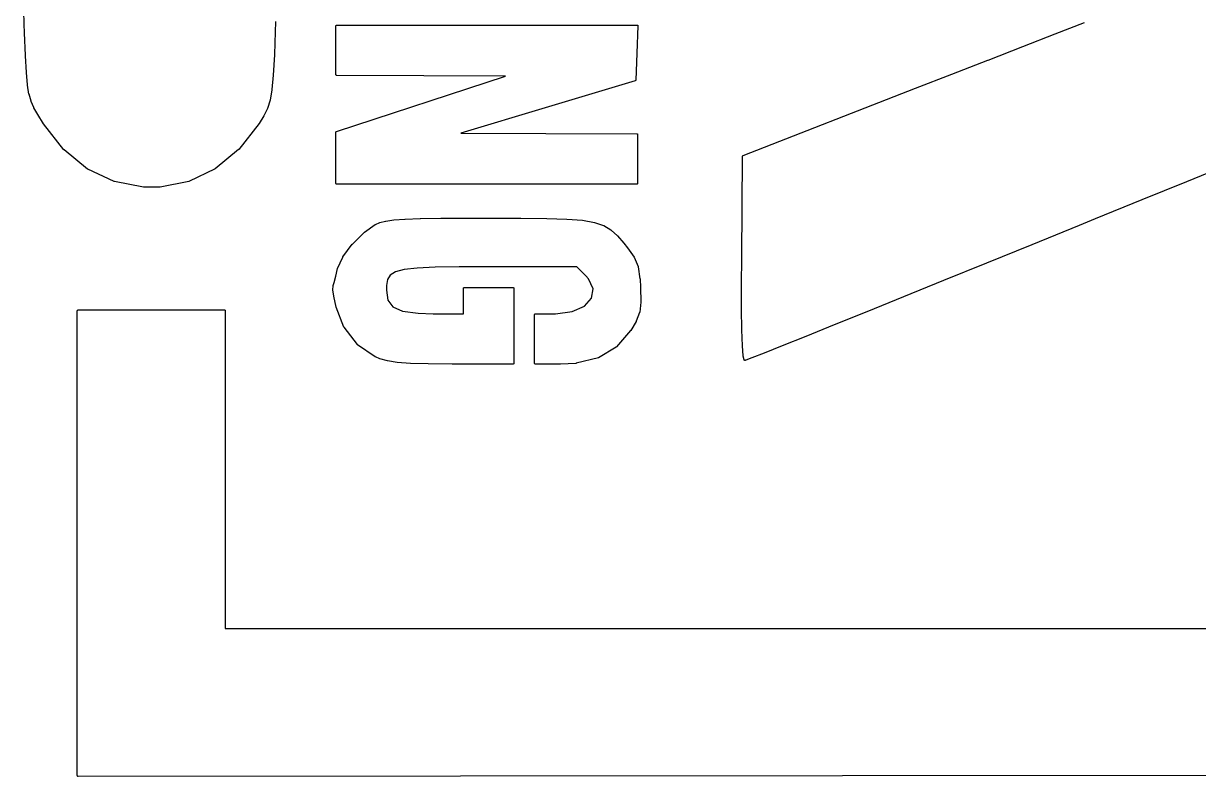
# Model space of a CAD drawing. Extents: x -1.2 to 49.3, y 2.3 to 45.6.
# Drawn here: x 36.9 to 43.54, y 8.8 to 13.05 of the extents above; entities that cross this region are included whole.
import ezdxf

# ---------------------------------------------------------------- set-up
doc = ezdxf.new("R2010")
doc.units = 0
doc.layers.add('BLACK', color=7, linetype='CONTINUOUS')

msp = doc.modelspace()

# ---------------------------------------------------------------- linework, layer by layer
at = {"layer": 'BLACK', "linetype": 'CONTINUOUS'}
for p, q in [((36.9053, 13.0474), (36.9009, 13.1993)), ((36.9053, 13.0473), (36.9053, 13.0474)), ((36.9071, 12.9977), (36.9053, 13.0473)), ((38.3245, 13.0619), (38.3209, 12.9409)), ((38.6653, 13.0372), (38.6654, 13.0377)), ((38.6653, 12.762), (38.6653, 13.0372)), ((38.6654, 13.0382), (38.6656, 13.0387)), ((38.6654, 13.0377), (38.6654, 13.0382)), ((38.6654, 13.0382), (38.6654, 13.0382)), ((38.6654, 13.0382), (38.6654, 13.0382)), ((38.6656, 13.0387), (38.6657, 13.0391)), ((38.6657, 13.0391), (38.666, 13.0396)), ((38.6657, 13.0391), (38.6657, 13.0391)), ((38.6657, 13.0391), (38.6657, 13.0391)), ((38.666, 13.0396), (38.6662, 13.04)), ((38.6662, 13.04), (38.6665, 13.0404)), ((38.6662, 13.04), (38.6662, 13.04)), ((38.6662, 13.04), (38.6662, 13.04)), ((38.6665, 13.0404), (38.6668, 13.0407)), ((38.6668, 13.0407), (38.6672, 13.041)), ((38.6668, 13.0407), (38.6668, 13.0407)), ((38.6668, 13.0407), (38.6668, 13.0407)), ((38.6672, 13.041), (38.6676, 13.0413)), ((38.6676, 13.0413), (38.668, 13.0416)), ((38.6676, 13.0413), (38.6676, 13.0413)), ((38.6676, 13.0413), (38.6676, 13.0413)), ((38.668, 13.0416), (38.6684, 13.0418)), ((38.6684, 13.0418), (38.6684, 13.0418)), ((38.6684, 13.0418), (38.6685, 13.0418)), ((38.6685, 13.0418), (38.6689, 13.0419)), ((38.6689, 13.0419), (38.6694, 13.0421)), ((38.6694, 13.0421), (38.6694, 13.0421)), ((38.6694, 13.0421), (38.6694, 13.0421)), ((38.6694, 13.0421), (38.6698, 13.0421)), ((38.6698, 13.0421), (38.6703, 13.0422)), ((38.6703, 13.0422), (40.3656, 13.0422)), ((40.3705, 13.037), (40.3643, 12.8842)), ((40.3656, 13.0422), (40.3657, 13.0422)), ((40.3657, 13.0422), (40.3658, 13.0422)), ((40.3658, 13.0422), (40.3662, 13.0421)), ((40.3662, 13.0421), (40.3666, 13.0421)), ((40.3666, 13.0421), (40.3666, 13.042)), ((40.3666, 13.042), (40.3667, 13.042)), ((40.3667, 13.042), (40.3671, 13.0419)), ((40.3671, 13.0419), (40.3675, 13.0418)), ((40.3675, 13.0418), (40.3676, 13.0417)), ((40.3676, 13.0417), (40.3676, 13.0417)), ((40.3676, 13.0417), (40.368, 13.0415)), ((40.368, 13.0415), (40.3683, 13.0413)), ((40.3683, 13.0413), (40.3684, 13.0412)), ((40.3684, 13.0412), (40.3685, 13.0412)), ((40.3685, 13.0412), (40.3688, 13.0409)), ((40.3688, 13.0409), (40.3691, 13.0407)), ((40.3691, 13.0407), (40.3691, 13.0406)), ((40.3691, 13.0406), (40.3692, 13.0405)), ((40.3692, 13.0405), (40.3695, 13.0402)), ((40.3695, 13.0402), (40.3697, 13.0399)), ((40.3697, 13.0399), (40.3697, 13.0398)), ((40.3697, 13.0398), (40.3698, 13.0398)), ((40.3698, 13.0398), (40.37, 13.0394)), ((40.37, 13.0394), (40.3702, 13.039)), ((40.3702, 13.039), (40.3702, 13.039)), ((40.3702, 13.039), (40.3702, 13.0389)), ((40.3702, 13.0389), (40.3703, 13.0385)), ((40.3703, 13.0385), (40.3704, 13.0381)), ((40.3704, 13.0381), (40.3704, 13.038)), ((40.3704, 13.038), (40.3705, 13.0379)), ((40.3705, 13.0379), (40.3705, 13.0375)), ((40.3705, 13.0375), (40.3705, 13.0371)), ((40.3705, 13.0371), (40.3705, 13.037)), ((40.3705, 13.037), (40.3705, 13.037)), ((42.7272, 12.9922), (42.8927, 13.0567)), ((36.9122, 12.8693), (36.9071, 12.9977)), ((36.9071, 12.9977), (36.9071, 12.9977)), ((38.3209, 12.9409), (38.3178, 12.8748)), ((38.3209, 12.9409), (38.3209, 12.9409)), ((38.3209, 12.9409), (38.3209, 12.9409)), ((38.3209, 12.9409), (38.3209, 12.9409)), ((42.5436, 12.9206), (42.7272, 12.9922)), ((38.3178, 12.8747), (38.3104, 12.7598)), ((38.3178, 12.8748), (38.3178, 12.8747)), ((38.3178, 12.8747), (38.3178, 12.8747)), ((38.3178, 12.8747), (38.3178, 12.8747)), ((40.3643, 12.8842), (40.3581, 12.7314)), ((42.3473, 12.8442), (42.5435, 12.9206)), ((42.5435, 12.9206), (42.5435, 12.9206)), ((42.5435, 12.9206), (42.5436, 12.9206)), ((42.5436, 12.9206), (42.5436, 12.9206)), ((42.5436, 12.9206), (42.5436, 12.9206)), ((36.9122, 12.8692), (36.9122, 12.8693)), ((36.9122, 12.8693), (36.9122, 12.8693)), ((36.9173, 12.7737), (36.9122, 12.8692)), ((42.1438, 12.7649), (42.3472, 12.8441)), ((42.3472, 12.8441), (42.3473, 12.8442)), ((42.3472, 12.8441), (42.3472, 12.8441)), ((42.3473, 12.8442), (42.3473, 12.8442)), ((42.3473, 12.8442), (42.3473, 12.8442)), ((36.9173, 12.7736), (36.9173, 12.7737)), ((36.9173, 12.7737), (36.9173, 12.7737)), ((36.9173, 12.7735), (36.9173, 12.7736)), ((36.9235, 12.7038), (36.9173, 12.7735)), ((38.3104, 12.7596), (38.3029, 12.6774)), ((38.3104, 12.7598), (38.3104, 12.7597)), ((38.3104, 12.7597), (38.3104, 12.7597)), ((38.3104, 12.7597), (38.3104, 12.7596)), ((38.6654, 12.7616), (38.6653, 12.762)), ((38.6654, 12.7611), (38.6654, 12.7616)), ((38.6654, 12.761), (38.6654, 12.7611)), ((38.6654, 12.7611), (38.6654, 12.7611)), ((38.6656, 12.7606), (38.6654, 12.761)), ((38.6657, 12.7601), (38.6656, 12.7606)), ((38.6659, 12.7597), (38.6657, 12.7601)), ((38.6657, 12.7601), (38.6657, 12.7601)), ((38.6657, 12.7601), (38.6657, 12.7601)), ((38.6661, 12.7593), (38.6659, 12.7597)), ((38.6662, 12.7593), (38.6661, 12.7593)), ((38.6662, 12.7592), (38.6662, 12.7593)), ((38.6665, 12.7588), (38.6662, 12.7592)), ((38.6667, 12.7585), (38.6665, 12.7588)), ((38.6668, 12.7585), (38.6667, 12.7585)), ((38.6671, 12.7582), (38.6668, 12.7585)), ((38.6668, 12.7585), (38.6668, 12.7585)), ((38.6675, 12.7579), (38.6671, 12.7582)), ((38.6679, 12.7577), (38.6675, 12.7579)), ((38.6675, 12.7579), (38.6675, 12.7579)), ((38.6675, 12.7579), (38.6675, 12.7579)), ((38.6683, 12.7574), (38.6679, 12.7577)), ((38.6684, 12.7574), (38.6683, 12.7574)), ((38.6688, 12.7573), (38.6684, 12.7574)), ((38.6684, 12.7574), (38.6684, 12.7574)), ((38.6693, 12.7571), (38.6688, 12.7573)), ((38.6688, 12.4416), (39.6235, 12.7533)), ((38.6697, 12.7571), (38.6693, 12.7571)), ((38.6693, 12.7571), (38.6693, 12.7571)), ((38.6693, 12.7571), (38.6693, 12.7571)), ((38.6702, 12.757), (38.6697, 12.7571)), ((38.6703, 12.757), (38.6702, 12.757)), ((39.1624, 12.7551), (38.6703, 12.757)), ((39.6235, 12.7533), (39.1624, 12.7551)), ((39.1624, 12.7551), (39.1624, 12.7551)), ((41.9388, 12.6851), (42.1438, 12.7649)), ((36.9235, 12.7036), (36.9235, 12.7038)), ((36.9235, 12.7035), (36.9235, 12.7036)), ((36.9235, 12.7034), (36.9235, 12.7035)), ((36.9319, 12.6522), (36.9235, 12.7034)), ((38.3029, 12.6771), (38.2931, 12.618)), ((38.3029, 12.6774), (38.3029, 12.6774)), ((38.3029, 12.6774), (38.3029, 12.6772)), ((38.3029, 12.6772), (38.3029, 12.6771)), ((40.3545, 12.7268), (39.8465, 12.5741)), ((40.3546, 12.7269), (40.3545, 12.7268)), ((40.3548, 12.7269), (40.3546, 12.7269)), ((40.3551, 12.7271), (40.3548, 12.7269)), ((40.3554, 12.7272), (40.3551, 12.7271)), ((40.3555, 12.7273), (40.3554, 12.7272)), ((40.3556, 12.7273), (40.3555, 12.7273)), ((40.3559, 12.7276), (40.3556, 12.7273)), ((40.3562, 12.7278), (40.3559, 12.7276)), ((40.3563, 12.7278), (40.3562, 12.7278)), ((40.3564, 12.7279), (40.3563, 12.7278)), ((40.3567, 12.7282), (40.3564, 12.7279)), ((40.3569, 12.7284), (40.3567, 12.7282)), ((40.357, 12.7285), (40.3569, 12.7284)), ((40.3571, 12.7286), (40.357, 12.7285)), ((40.3573, 12.7289), (40.3571, 12.7286)), ((40.3575, 12.7292), (40.3573, 12.7289)), ((40.3576, 12.7295), (40.3575, 12.7294)), ((40.3575, 12.7294), (40.3575, 12.7292)), ((40.3577, 12.7298), (40.3576, 12.7295)), ((40.3579, 12.7301), (40.3577, 12.7298)), ((40.358, 12.7308), (40.3579, 12.7304)), ((40.3579, 12.7304), (40.3579, 12.7303)), ((40.3579, 12.7303), (40.3579, 12.7301)), ((40.3581, 12.7311), (40.358, 12.7308)), ((40.3581, 12.7314), (40.3581, 12.7314)), ((40.3581, 12.7314), (40.3581, 12.7312)), ((40.3581, 12.7312), (40.3581, 12.7311)), ((40.9651, 12.3059), (41.9388, 12.6851)), ((41.9388, 12.6851), (41.9388, 12.6851)), ((41.9388, 12.6851), (41.9388, 12.6851)), ((36.9319, 12.6519), (36.9319, 12.6522)), ((36.932, 12.6517), (36.9319, 12.6519)), ((36.932, 12.6516), (36.932, 12.6517)), ((36.9435, 12.6119), (36.932, 12.6516)), ((36.9437, 12.6116), (36.9435, 12.6119)), ((36.9438, 12.6113), (36.9437, 12.6116)), ((36.9438, 12.6112), (36.9438, 12.6113)), ((36.9596, 12.5758), (36.9438, 12.6112)), ((38.293, 12.6173), (38.2788, 12.5717)), ((38.2931, 12.6179), (38.293, 12.6176)), ((38.293, 12.6176), (38.293, 12.6173)), ((38.2931, 12.618), (38.2931, 12.6179)), ((36.9597, 12.5756), (36.9596, 12.5758)), ((36.9598, 12.5754), (36.9597, 12.5756)), ((36.9809, 12.5371), (36.9598, 12.5754)), ((36.9598, 12.5754), (36.9598, 12.5754)), ((38.2786, 12.571), (38.2579, 12.5293)), ((38.2787, 12.5713), (38.2786, 12.571)), ((38.2788, 12.5716), (38.2787, 12.5713)), ((38.2788, 12.5717), (38.2788, 12.5716)), ((39.8465, 12.5741), (39.3708, 12.4311)), ((36.981, 12.537), (36.9809, 12.5371)), ((36.981, 12.5369), (36.981, 12.537)), ((36.981, 12.537), (36.981, 12.537)), ((37.0129, 12.4846), (36.981, 12.5369)), ((37.013, 12.4844), (37.0129, 12.4846)), ((37.0132, 12.4842), (37.013, 12.4844)), ((37.0132, 12.4841), (37.0132, 12.4842)), ((37.1289, 12.3377), (37.0132, 12.4841)), ((38.2308, 12.4853), (38.1164, 12.34)), ((38.2309, 12.4855), (38.2308, 12.4853)), ((38.2311, 12.4857), (38.2309, 12.4855)), ((38.2577, 12.5289), (38.2311, 12.4858)), ((38.2311, 12.4858), (38.2311, 12.4857)), ((38.2578, 12.5291), (38.2577, 12.5289)), ((38.2579, 12.5293), (38.2578, 12.5291)), ((38.2579, 12.5293), (38.2579, 12.5293)), ((38.6653, 12.4373), (38.6654, 12.4376)), ((38.6654, 12.4371), (38.6653, 12.4373)), ((38.6653, 12.437), (38.6654, 12.4371)), ((38.6653, 12.1482), (38.6653, 12.437)), ((38.6654, 12.4379), (38.6655, 12.4381)), ((38.6654, 12.4376), (38.6654, 12.4379)), ((38.6655, 12.4383), (38.6656, 12.4386)), ((38.6655, 12.4381), (38.6655, 12.4383)), ((38.6656, 12.4386), (38.6657, 12.4389)), ((38.6657, 12.4389), (38.6658, 12.439)), ((38.6658, 12.439), (38.6659, 12.4392)), ((38.6659, 12.4392), (38.666, 12.4394)), ((38.666, 12.4394), (38.6662, 12.4397)), ((38.6662, 12.4397), (38.6663, 12.4399)), ((38.6663, 12.4399), (38.6664, 12.44)), ((38.6664, 12.44), (38.6666, 12.4402)), ((38.6666, 12.4402), (38.6668, 12.4405)), ((38.6668, 12.4405), (38.667, 12.4406)), ((38.667, 12.4406), (38.6671, 12.4407)), ((38.6671, 12.4407), (38.6674, 12.4409)), ((38.6674, 12.4409), (38.6676, 12.4411)), ((38.6676, 12.4411), (38.6677, 12.4412)), ((38.6677, 12.4412), (38.6679, 12.4413)), ((38.6679, 12.4413), (38.6682, 12.4414)), ((38.6682, 12.4414), (38.6685, 12.4415)), ((38.6685, 12.4415), (38.6686, 12.4416)), ((38.6686, 12.4416), (38.6688, 12.4416)), ((39.3708, 12.4311), (39.8504, 12.4298)), ((39.8504, 12.4298), (39.8505, 12.4298)), ((39.8505, 12.4298), (40.3637, 12.4283)), ((40.3637, 12.4283), (40.3637, 12.4283)), ((40.3637, 12.4283), (40.3642, 12.4283)), ((40.3642, 12.4283), (40.3647, 12.4282)), ((40.3647, 12.4282), (40.3647, 12.4282)), ((40.3647, 12.4282), (40.3647, 12.4282)), ((40.3647, 12.4282), (40.3652, 12.4281)), ((40.3652, 12.4281), (40.3656, 12.4279)), ((40.3656, 12.4279), (40.3656, 12.4279)), ((40.3656, 12.4279), (40.3656, 12.4279)), ((40.3656, 12.4279), (40.3661, 12.4277)), ((40.3661, 12.4277), (40.3665, 12.4275)), ((40.3665, 12.4275), (40.3665, 12.4275)), ((40.3665, 12.4275), (40.3665, 12.4275)), ((40.3665, 12.4275), (40.3669, 12.4271)), ((40.3669, 12.4271), (40.3672, 12.4269)), ((40.3672, 12.4269), (40.3672, 12.4268)), ((40.3672, 12.4268), (40.3672, 12.4268)), ((40.3672, 12.4268), (40.3675, 12.4265)), ((40.3675, 12.4265), (40.3678, 12.4261)), ((40.3678, 12.4261), (40.3678, 12.4261)), ((40.3678, 12.4261), (40.3679, 12.4261)), ((40.3679, 12.4261), (40.368, 12.4257)), ((40.368, 12.4257), (40.3683, 12.4252)), ((40.3683, 12.4252), (40.3683, 12.4252)), ((40.3683, 12.4252), (40.3683, 12.4252)), ((40.3683, 12.4252), (40.3684, 12.4248)), ((40.3684, 12.4248), (40.3686, 12.4243)), ((40.3686, 12.4243), (40.3686, 12.4243)), ((40.3686, 12.4243), (40.3686, 12.4243)), ((40.3686, 12.4243), (40.3686, 12.4238)), ((40.3686, 12.4238), (40.3687, 12.4233)), ((40.3687, 12.4233), (40.3687, 12.1481)), ((37.129, 12.3377), (37.1289, 12.3377)), ((37.1293, 12.3373), (37.129, 12.3377)), ((37.129, 12.3377), (37.129, 12.3377)), ((37.1296, 12.337), (37.1293, 12.3373)), ((37.1297, 12.337), (37.1296, 12.337)), ((37.1296, 12.337), (37.1296, 12.337)), ((37.2626, 12.2287), (37.1297, 12.337)), ((37.1297, 12.337), (37.1297, 12.337)), ((38.1156, 12.3392), (37.9834, 12.2306)), ((38.116, 12.3396), (38.1156, 12.3392)), ((38.1156, 12.3392), (38.1156, 12.3392)), ((38.1156, 12.3392), (38.1156, 12.3392)), ((38.1163, 12.3399), (38.116, 12.3396)), ((38.1164, 12.34), (38.1163, 12.3399)), ((38.1163, 12.3399), (38.1163, 12.3399)), ((38.1163, 12.3399), (38.1163, 12.3399)), ((40.9563, 11.7274), (40.9619, 12.3013)), ((40.9619, 12.3014), (40.962, 12.3018)), ((40.9619, 12.3013), (40.9619, 12.3014)), ((40.9619, 12.3014), (40.9619, 12.3014)), ((40.9619, 12.3014), (40.9619, 12.3014)), ((40.962, 12.3024), (40.9621, 12.3025)), ((40.962, 12.3018), (40.962, 12.3024)), ((40.962, 12.3024), (40.962, 12.3024)), ((40.9621, 12.3025), (40.9623, 12.3033)), ((40.9623, 12.3033), (40.9625, 12.3037)), ((40.9623, 12.3033), (40.9623, 12.3033)), ((40.9623, 12.3033), (40.9623, 12.3033)), ((40.9625, 12.3037), (40.9628, 12.3042)), ((40.9628, 12.3042), (40.9631, 12.3045)), ((40.9628, 12.3042), (40.9628, 12.3042)), ((40.9628, 12.3042), (40.9628, 12.3042)), ((40.9631, 12.3045), (40.9635, 12.3049)), ((40.9635, 12.3049), (40.9638, 12.3052)), ((40.9635, 12.3049), (40.9635, 12.3049)), ((40.9635, 12.3049), (40.9635, 12.3049)), ((40.9638, 12.3052), (40.9642, 12.3055)), ((40.9642, 12.3055), (40.9644, 12.3056)), ((40.9642, 12.3055), (40.9642, 12.3055)), ((40.9642, 12.3055), (40.9642, 12.3055)), ((40.9644, 12.3056), (40.9651, 12.3059)), ((40.9651, 12.3059), (40.9651, 12.3059)), ((40.9651, 12.3059), (40.9651, 12.3059)), ((37.2627, 12.2286), (37.2626, 12.2287)), ((37.2628, 12.2285), (37.2627, 12.2286)), ((37.2631, 12.2283), (37.2628, 12.2285)), ((37.2634, 12.2281), (37.2631, 12.2283)), ((37.2635, 12.2281), (37.2634, 12.2281)), ((37.2636, 12.228), (37.2635, 12.2281)), ((37.2637, 12.228), (37.2636, 12.228)), ((37.413, 12.1583), (37.2637, 12.228)), ((37.9824, 12.2299), (37.8348, 12.1592)), ((37.9825, 12.23), (37.9824, 12.2299)), ((37.9826, 12.23), (37.9825, 12.23)), ((37.9829, 12.2302), (37.9826, 12.23)), ((37.9832, 12.2304), (37.9829, 12.2302)), ((37.9833, 12.2305), (37.9832, 12.2304)), ((37.9834, 12.2305), (37.9833, 12.2305)), ((37.9834, 12.2306), (37.9834, 12.2305)), ((43.7045, 12.254), (43.4677, 12.1576)), ((37.4131, 12.1583), (37.413, 12.1583)), ((37.4132, 12.1582), (37.4131, 12.1583)), ((37.4136, 12.1581), (37.4132, 12.1582)), ((37.414, 12.158), (37.4136, 12.1581)), ((37.4141, 12.1579), (37.414, 12.158)), ((37.4142, 12.1579), (37.4141, 12.1579)), ((37.5793, 12.1273), (37.4142, 12.1579)), ((37.4142, 12.1579), (37.4142, 12.1579)), ((37.8336, 12.1588), (37.673, 12.1274)), ((37.8337, 12.1589), (37.8336, 12.1588)), ((37.8338, 12.1589), (37.8337, 12.1589)), ((37.8342, 12.159), (37.8338, 12.1589)), ((37.8346, 12.1591), (37.8342, 12.159)), ((37.8347, 12.1592), (37.8346, 12.1591)), ((37.8348, 12.1592), (37.8347, 12.1592)), ((37.8348, 12.1592), (37.8348, 12.1592)), ((38.6654, 12.1477), (38.6653, 12.1482)), ((38.6654, 12.1472), (38.6654, 12.1477)), ((38.6656, 12.1467), (38.6654, 12.1472)), ((38.6654, 12.1472), (38.6654, 12.1472)), ((38.6654, 12.1472), (38.6654, 12.1472)), ((38.6657, 12.1463), (38.6656, 12.1467)), ((38.6659, 12.1458), (38.6657, 12.1463)), ((38.6657, 12.1463), (38.6657, 12.1463)), ((38.6657, 12.1463), (38.6657, 12.1463)), ((38.6661, 12.1454), (38.6659, 12.1458)), ((38.6662, 12.1454), (38.6661, 12.1454)), ((38.6665, 12.145), (38.6662, 12.1454)), ((38.6662, 12.1454), (38.6662, 12.1454)), ((38.6668, 12.1447), (38.6665, 12.145)), ((38.6668, 12.1446), (38.6668, 12.1447)), ((38.6668, 12.1447), (38.6668, 12.1447)), ((38.6671, 12.1443), (38.6668, 12.1446)), ((38.6675, 12.144), (38.6671, 12.1443)), ((38.6679, 12.1438), (38.6675, 12.144)), ((38.6675, 12.144), (38.6675, 12.144)), ((38.6675, 12.144), (38.6675, 12.144)), ((38.6684, 12.1436), (38.6679, 12.1438)), ((38.6688, 12.1434), (38.6684, 12.1436)), ((38.6684, 12.1436), (38.6684, 12.1436)), ((38.6684, 12.1436), (38.6684, 12.1436)), ((38.6693, 12.1433), (38.6688, 12.1434)), ((38.6698, 12.1432), (38.6693, 12.1433)), ((38.6693, 12.1433), (38.6693, 12.1433)), ((38.6693, 12.1433), (38.6693, 12.1433)), ((38.6703, 12.1432), (38.6698, 12.1432)), ((40.3637, 12.1432), (38.6703, 12.1432)), ((40.3642, 12.1432), (40.3637, 12.1432)), ((40.3646, 12.1433), (40.3642, 12.1432)), ((40.3651, 12.1434), (40.3646, 12.1433)), ((40.3646, 12.1433), (40.3646, 12.1433)), ((40.3646, 12.1433), (40.3646, 12.1433)), ((40.3655, 12.1435), (40.3651, 12.1434)), ((40.3656, 12.1435), (40.3655, 12.1435)), ((40.366, 12.1438), (40.3656, 12.1435)), ((40.3656, 12.1435), (40.3656, 12.1435)), ((40.3664, 12.144), (40.366, 12.1438)), ((40.3668, 12.1443), (40.3664, 12.144)), ((40.3664, 12.144), (40.3664, 12.144)), ((40.3664, 12.144), (40.3664, 12.144)), ((40.3672, 12.1446), (40.3668, 12.1443)), ((40.3675, 12.145), (40.3672, 12.1446)), ((40.3672, 12.1446), (40.3672, 12.1446)), ((40.3672, 12.1446), (40.3672, 12.1446)), ((40.3678, 12.1453), (40.3675, 12.145)), ((40.368, 12.1457), (40.3678, 12.1454)), ((40.3678, 12.1454), (40.3678, 12.1454)), ((40.3678, 12.1454), (40.3678, 12.1453)), ((40.3683, 12.1462), (40.368, 12.1457)), ((40.3684, 12.1466), (40.3683, 12.1462)), ((40.3683, 12.1462), (40.3683, 12.1462)), ((40.3683, 12.1462), (40.3683, 12.1462)), ((40.3686, 12.1471), (40.3684, 12.1466)), ((40.3687, 12.1481), (40.3686, 12.1476)), ((40.3686, 12.1476), (40.3686, 12.1472)), ((40.3686, 12.1472), (40.3686, 12.1471)), ((40.3686, 12.1471), (40.3686, 12.1471)), ((43.4676, 12.1576), (43.2161, 12.0551)), ((43.4677, 12.1576), (43.4676, 12.1576)), ((37.5797, 12.1272), (37.5793, 12.1273)), ((37.5802, 12.1272), (37.5797, 12.1272)), ((37.5803, 12.1272), (37.5802, 12.1272)), ((37.672, 12.1273), (37.5803, 12.1272)), ((37.6725, 12.1274), (37.672, 12.1273)), ((37.6729, 12.1274), (37.6725, 12.1274)), ((37.673, 12.1274), (37.6729, 12.1274)), ((43.2161, 12.0551), (42.9524, 11.9476)), ((43.2161, 12.0551), (43.2161, 12.0551)), ((38.9919, 11.9419), (39.0551, 11.9465)), ((39.0551, 11.9465), (39.0551, 11.9465)), ((39.0551, 11.9465), (39.0552, 11.9465)), ((39.0552, 11.9465), (39.1417, 11.9495)), ((39.0552, 11.9465), (39.0552, 11.9465)), ((39.1417, 11.9495), (39.1418, 11.9495)), ((39.1418, 11.9495), (39.2567, 11.9512)), ((39.1418, 11.9495), (39.1418, 11.9495)), ((39.1418, 11.9495), (39.1418, 11.9495)), ((39.2567, 11.9512), (39.2568, 11.9512)), ((39.2568, 11.9512), (39.4053, 11.952)), ((39.2568, 11.9512), (39.2568, 11.9512)), ((39.4053, 11.952), (39.5276, 11.9521)), ((39.4053, 11.952), (39.4053, 11.952)), ((39.5276, 11.9521), (39.5276, 11.9521)), ((39.5276, 11.9521), (39.7101, 11.9519)), ((39.7101, 11.9519), (39.7102, 11.9519)), ((39.7102, 11.9519), (39.8557, 11.9504)), ((39.8557, 11.9504), (39.8557, 11.9504)), ((39.8557, 11.9504), (39.8558, 11.9504)), ((39.8558, 11.9504), (39.8558, 11.9504)), ((39.8558, 11.9504), (39.9697, 11.9467)), ((39.9697, 11.9467), (39.9697, 11.9467)), ((39.9697, 11.9467), (39.9698, 11.9467)), ((39.9698, 11.9467), (39.9699, 11.9467)), ((39.9699, 11.9467), (40.0575, 11.9394)), ((42.9524, 11.9476), (42.8621, 11.9107)), ((42.9524, 11.9476), (42.9524, 11.9476)), ((38.826, 11.872), (38.8875, 11.9152)), ((38.8875, 11.9152), (38.8875, 11.9152)), ((38.8875, 11.9152), (38.8876, 11.9152)), ((38.8876, 11.9153), (38.888, 11.9155)), ((38.8876, 11.9152), (38.8876, 11.9153)), ((38.8876, 11.9152), (38.8876, 11.9152)), ((38.888, 11.9155), (38.8884, 11.9157)), ((38.8884, 11.9157), (38.8885, 11.9157)), ((38.8885, 11.9157), (38.9129, 11.9266)), ((38.8885, 11.9157), (38.8885, 11.9157)), ((38.8885, 11.9157), (38.8885, 11.9157)), ((38.9129, 11.9266), (38.9133, 11.9268)), ((38.9129, 11.9266), (38.9129, 11.9266)), ((38.9133, 11.9268), (38.9136, 11.9269)), ((38.9136, 11.9269), (38.9458, 11.9354)), ((38.9458, 11.9354), (38.9459, 11.9354)), ((38.9459, 11.9354), (38.9462, 11.9355)), ((38.9462, 11.9355), (38.9464, 11.9355)), ((38.9464, 11.9355), (38.9915, 11.9419)), ((38.9915, 11.9419), (38.9916, 11.9419)), ((38.9916, 11.9419), (38.9917, 11.9419)), ((38.9917, 11.9419), (38.9919, 11.9419)), ((40.0575, 11.9394), (40.0576, 11.9394)), ((40.0576, 11.9394), (40.0578, 11.9394)), ((40.0578, 11.9394), (40.058, 11.9394)), ((40.058, 11.9394), (40.1246, 11.9276)), ((40.1246, 11.9276), (40.1247, 11.9275)), ((40.1247, 11.9275), (40.125, 11.9274)), ((40.125, 11.9274), (40.1254, 11.9274)), ((40.1254, 11.9274), (40.1764, 11.9098)), ((40.1764, 11.9098), (40.1764, 11.9098)), ((40.1764, 11.9098), (40.1773, 11.9094)), ((40.1773, 11.9094), (40.1773, 11.9094)), ((40.1773, 11.9094), (40.2181, 11.885)), ((40.2181, 11.885), (40.2181, 11.8849)), ((40.2181, 11.8849), (40.2185, 11.8846)), ((40.2185, 11.8846), (40.2189, 11.8844)), ((40.2189, 11.8844), (40.2547, 11.852)), ((42.862, 11.9107), (42.5948, 11.8017)), ((42.8621, 11.9107), (42.862, 11.9107)), ((38.7582, 11.8053), (38.8254, 11.8715)), ((38.8254, 11.8715), (38.8257, 11.8718)), ((38.8254, 11.8715), (38.8254, 11.8715)), ((38.8257, 11.8718), (38.826, 11.872)), ((40.2547, 11.852), (40.2548, 11.8519)), ((40.2548, 11.8519), (40.2549, 11.8517)), ((40.2549, 11.8517), (40.2551, 11.8516)), ((40.2551, 11.8516), (40.2914, 11.81)), ((38.704, 11.7331), (38.7577, 11.8048)), ((38.7577, 11.8048), (38.7579, 11.8051)), ((38.7577, 11.8048), (38.7577, 11.8048)), ((38.7579, 11.8051), (38.7582, 11.8053)), ((40.2914, 11.81), (40.2914, 11.81)), ((40.2914, 11.81), (40.2915, 11.8099)), ((40.2915, 11.8099), (40.2915, 11.8099)), ((40.2915, 11.8099), (40.3118, 11.785)), ((40.3118, 11.785), (40.3118, 11.7849)), ((40.3118, 11.7849), (40.3119, 11.7848)), ((40.3119, 11.7848), (40.312, 11.7847)), ((40.312, 11.7847), (40.3493, 11.7321)), ((42.5948, 11.8017), (42.3385, 11.6974)), ((42.5948, 11.8017), (42.5948, 11.8017)), ((38.6748, 11.6683), (38.7034, 11.7321)), ((38.7034, 11.7321), (38.7034, 11.7322)), ((38.7034, 11.7322), (38.7035, 11.7322)), ((38.7035, 11.7322), (38.7037, 11.7326)), ((38.7035, 11.7322), (38.7035, 11.7322)), ((38.7037, 11.7326), (38.7039, 11.733)), ((38.7039, 11.733), (38.704, 11.7331)), ((38.704, 11.7331), (38.704, 11.7331)), ((40.3493, 11.7321), (40.3493, 11.7321)), ((40.3493, 11.7321), (40.3493, 11.732)), ((40.3493, 11.732), (40.3494, 11.732)), ((40.3494, 11.732), (40.3496, 11.7316)), ((40.3496, 11.7316), (40.3498, 11.7312)), ((40.3498, 11.7312), (40.3498, 11.7312)), ((40.3498, 11.7312), (40.3498, 11.7311)), ((40.3498, 11.7311), (40.3711, 11.6788)), ((40.3711, 11.6788), (40.3711, 11.6787)), ((40.3711, 11.6787), (40.3711, 11.6787)), ((40.3711, 11.6787), (40.3712, 11.6786)), ((40.3712, 11.6786), (40.3713, 11.6782)), ((40.3713, 11.6782), (40.3714, 11.6778)), ((40.3714, 11.6778), (40.3714, 11.6777)), ((40.3714, 11.6777), (40.3714, 11.6777)), ((40.3714, 11.6777), (40.3821, 11.6088)), ((40.9554, 11.5765), (40.9563, 11.7273)), ((40.9563, 11.7273), (40.9563, 11.7274)), ((40.9563, 11.7274), (40.9563, 11.7274)), ((42.3385, 11.6974), (42.0961, 11.5988)), ((42.3385, 11.6974), (42.3385, 11.6974)), ((38.6548, 11.5886), (38.6643, 11.6237)), ((38.6643, 11.6237), (38.6745, 11.6674)), ((38.6745, 11.6674), (38.6747, 11.6679)), ((38.6745, 11.6674), (38.6745, 11.6674)), ((38.6747, 11.6679), (38.6748, 11.6683)), ((38.9719, 11.63), (38.957, 11.6053)), ((39.001, 11.6484), (38.9719, 11.63)), ((39.0498, 11.6616), (39.001, 11.6484)), ((39.123, 11.6701), (39.0498, 11.6616)), ((39.225, 11.6749), (39.123, 11.6701)), ((39.3602, 11.677), (39.225, 11.6749)), ((39.5333, 11.6775), (39.3602, 11.677)), ((39.3602, 11.677), (39.3602, 11.677)), ((40.0249, 11.6775), (39.5333, 11.6775)), ((40.0766, 11.6258), (40.0249, 11.6775)), ((40.0909, 11.6097), (40.0766, 11.6258)), ((38.6477, 11.5477), (38.6494, 11.5702)), ((38.6477, 11.5476), (38.6477, 11.5477)), ((38.6478, 11.5471), (38.6477, 11.5476)), ((38.6477, 11.5476), (38.6477, 11.5476)), ((38.6478, 11.5467), (38.6478, 11.5471)), ((38.6478, 11.5466), (38.6478, 11.5467)), ((38.6478, 11.5467), (38.6478, 11.5467)), ((38.6478, 11.5465), (38.6478, 11.5466)), ((38.6532, 11.5114), (38.6478, 11.5465)), ((38.6494, 11.5703), (38.6495, 11.5707)), ((38.6494, 11.5702), (38.6494, 11.5703)), ((38.6494, 11.5703), (38.6494, 11.5703)), ((38.6494, 11.5703), (38.6494, 11.5703)), ((38.6495, 11.5707), (38.6496, 11.5712)), ((38.6496, 11.5713), (38.6548, 11.5886)), ((38.6496, 11.5712), (38.6496, 11.5713)), ((38.6496, 11.5713), (38.6496, 11.5713)), ((38.9512, 11.572), (38.9505, 11.5452)), ((38.9505, 11.5452), (38.959, 11.4882)), ((38.957, 11.6053), (38.9512, 11.572)), ((39.385, 11.5556), (39.3851, 11.5561)), ((39.385, 11.4123), (39.385, 11.5556)), ((39.3851, 11.5565), (39.3853, 11.5571)), ((39.3851, 11.5561), (39.3851, 11.5565)), ((39.3851, 11.5565), (39.3851, 11.5565)), ((39.3851, 11.5565), (39.3851, 11.5565)), ((39.3853, 11.5571), (39.3854, 11.5574)), ((39.3854, 11.5575), (39.3857, 11.558)), ((39.3854, 11.5574), (39.3854, 11.5575)), ((39.3854, 11.5575), (39.3854, 11.5575)), ((39.3857, 11.558), (39.3859, 11.5583)), ((39.3859, 11.5583), (39.3862, 11.5587)), ((39.3859, 11.5583), (39.3859, 11.5583)), ((39.3859, 11.5583), (39.3859, 11.5583)), ((39.3862, 11.5587), (39.3865, 11.559)), ((39.3865, 11.5591), (39.3868, 11.5593)), ((39.3865, 11.559), (39.3865, 11.5591)), ((39.3865, 11.5591), (39.3865, 11.5591)), ((39.3868, 11.5593), (39.3872, 11.5597)), ((39.3872, 11.5597), (39.3872, 11.5597)), ((39.3872, 11.5597), (39.3873, 11.5597)), ((39.3873, 11.5597), (39.3877, 11.5599)), ((39.3877, 11.5599), (39.3881, 11.5601)), ((39.3881, 11.5601), (39.3885, 11.5603)), ((39.3881, 11.5601), (39.3881, 11.5601)), ((39.3881, 11.5601), (39.3881, 11.5601)), ((39.3885, 11.5603), (39.389, 11.5604)), ((39.389, 11.5604), (39.389, 11.5604)), ((39.389, 11.5604), (39.3891, 11.5604)), ((39.3891, 11.5604), (39.3895, 11.5604)), ((39.3895, 11.5604), (39.39, 11.5605)), ((39.39, 11.5605), (39.6652, 11.5605)), ((39.6652, 11.5605), (39.6657, 11.5604)), ((39.6657, 11.5604), (39.6662, 11.5604)), ((39.6662, 11.5604), (39.6662, 11.5604)), ((39.6662, 11.5604), (39.6662, 11.5604)), ((39.6662, 11.5604), (39.6667, 11.5602)), ((39.6667, 11.5602), (39.6671, 11.5601)), ((39.6671, 11.5601), (39.6671, 11.5601)), ((39.6671, 11.5601), (39.6671, 11.5601)), ((39.6671, 11.5601), (39.6676, 11.5598)), ((39.6676, 11.5598), (39.668, 11.5596)), ((39.668, 11.5596), (39.668, 11.5596)), ((39.668, 11.5596), (39.668, 11.5596)), ((39.668, 11.5596), (39.6684, 11.5593)), ((39.6684, 11.5593), (39.6687, 11.559)), ((39.6687, 11.559), (39.6687, 11.559)), ((39.6687, 11.559), (39.6687, 11.559)), ((39.6687, 11.559), (39.669, 11.5587)), ((39.669, 11.5587), (39.6693, 11.5583)), ((39.6693, 11.5583), (39.6693, 11.5583)), ((39.6693, 11.5583), (39.6694, 11.5582)), ((39.6694, 11.5582), (39.6696, 11.5578)), ((39.6696, 11.5578), (39.6698, 11.5574)), ((39.6698, 11.5574), (39.6698, 11.5574)), ((39.6698, 11.5574), (39.6698, 11.5574)), ((39.6698, 11.5574), (39.6699, 11.557)), ((39.6699, 11.557), (39.6701, 11.5565)), ((39.6701, 11.5565), (39.6701, 11.5565)), ((39.6701, 11.5565), (39.6701, 11.5564)), ((39.6701, 11.5564), (39.6701, 11.556)), ((39.6701, 11.556), (39.6702, 11.5555)), ((39.6702, 11.5555), (39.6702, 11.1321)), ((40.1172, 11.5524), (40.0909, 11.6097)), ((40.1082, 11.4997), (40.1172, 11.5524)), ((40.3821, 11.6088), (40.3821, 11.6087)), ((40.3821, 11.6087), (40.3821, 11.6085)), ((40.3821, 11.6085), (40.3822, 11.6083)), ((40.3822, 11.6083), (40.3854, 11.5599)), ((40.3854, 11.5599), (40.3854, 11.5599)), ((40.3854, 11.5599), (40.3854, 11.5598)), ((40.3854, 11.5598), (40.3854, 11.5597)), ((40.3854, 11.5597), (40.3875, 11.4784)), ((40.9554, 11.5764), (40.9554, 11.5765)), ((40.9559, 11.4377), (40.9554, 11.5764)), ((42.0961, 11.5988), (41.8701, 11.507)), ((42.0961, 11.5988), (42.0961, 11.5988)), ((38.6533, 11.5113), (38.6532, 11.5114)), ((38.6533, 11.5111), (38.6533, 11.5113)), ((38.6672, 11.449), (38.6533, 11.5111)), ((38.6533, 11.5111), (38.6533, 11.5111)), ((38.959, 11.4882), (38.9872, 11.4501)), ((40.0679, 11.4551), (40.1082, 11.4997)), ((41.8701, 11.507), (41.6634, 11.4233)), ((41.8701, 11.507), (41.8701, 11.507)), ((41.8701, 11.507), (41.8701, 11.507)), ((37.2048, 11.4286), (37.2049, 11.4291)), ((37.2048, 8.80376), (37.2048, 11.4286)), ((37.2049, 11.4295), (37.2051, 11.4301)), ((37.2049, 11.4291), (37.2049, 11.4295)), ((37.2049, 11.4295), (37.2049, 11.4295)), ((37.2049, 11.4295), (37.2049, 11.4295)), ((37.2051, 11.4301), (37.2052, 11.4304)), ((37.2052, 11.4305), (37.2055, 11.431)), ((37.2052, 11.4304), (37.2052, 11.4305)), ((37.2052, 11.4305), (37.2052, 11.4305)), ((37.2055, 11.431), (37.2057, 11.4313)), ((37.2057, 11.4313), (37.206, 11.4317)), ((37.2057, 11.4313), (37.2057, 11.4313)), ((37.2057, 11.4313), (37.2057, 11.4313)), ((37.206, 11.4317), (37.2063, 11.432)), ((37.2063, 11.4321), (37.2067, 11.4323)), ((37.2063, 11.432), (37.2063, 11.4321)), ((37.2063, 11.4321), (37.2063, 11.4321)), ((37.2067, 11.4323), (37.2071, 11.4327)), ((37.2071, 11.4327), (37.2075, 11.4329)), ((37.2071, 11.4327), (37.2071, 11.4327)), ((37.2071, 11.4327), (37.2071, 11.4327)), ((37.2075, 11.4329), (37.2079, 11.4331)), ((37.2079, 11.4331), (37.2079, 11.4331)), ((37.2079, 11.4331), (37.208, 11.4331)), ((37.208, 11.4331), (37.2084, 11.4333)), ((37.2084, 11.4333), (37.2089, 11.4334)), ((37.2089, 11.4334), (37.2089, 11.4334)), ((37.2089, 11.4334), (37.2089, 11.4334)), ((37.2089, 11.4334), (37.2093, 11.4334)), ((37.2093, 11.4334), (37.2098, 11.4335)), ((37.2098, 11.4335), (38.0354, 11.4335)), ((38.0354, 11.4335), (38.0359, 11.4334)), ((38.0359, 11.4334), (38.0363, 11.4334)), ((38.0363, 11.4334), (38.0364, 11.4334)), ((38.0364, 11.4334), (38.0364, 11.4334)), ((38.0364, 11.4334), (38.0369, 11.4332)), ((38.0369, 11.4332), (38.0373, 11.4331)), ((38.0373, 11.4331), (38.0373, 11.4331)), ((38.0373, 11.4331), (38.0373, 11.4331)), ((38.0373, 11.4331), (38.0378, 11.4328)), ((38.0378, 11.4328), (38.0381, 11.4326)), ((38.0381, 11.4326), (38.0381, 11.4326)), ((38.0381, 11.4326), (38.0382, 11.4326)), ((38.0382, 11.4326), (38.0385, 11.4323)), ((38.0385, 11.4323), (38.0389, 11.432)), ((38.0389, 11.432), (38.0389, 11.432)), ((38.0389, 11.432), (38.0389, 11.432)), ((38.0389, 11.432), (38.0392, 11.4317)), ((38.0392, 11.4317), (38.0395, 11.4313)), ((38.0395, 11.4313), (38.0395, 11.4313)), ((38.0395, 11.4313), (38.0395, 11.4312)), ((38.0395, 11.4312), (38.0397, 11.4308)), ((38.0397, 11.4308), (38.04, 11.4304)), ((38.04, 11.4304), (38.04, 11.4304)), ((38.04, 11.4304), (38.04, 11.4304)), ((38.04, 11.4304), (38.0401, 11.43)), ((38.0401, 11.43), (38.0402, 11.4295)), ((38.0402, 11.4295), (38.0402, 11.4295)), ((38.0402, 11.4295), (38.0402, 11.4294)), ((38.0402, 11.4294), (38.0403, 11.429)), ((38.0403, 11.429), (38.0403, 11.4285)), ((38.0403, 11.4285), (38.0403, 9.63433)), ((38.6673, 11.4487), (38.6672, 11.449)), ((38.6674, 11.4484), (38.6673, 11.4487)), ((38.6674, 11.4483), (38.6674, 11.4484)), ((38.7101, 11.3365), (38.6674, 11.4483)), ((38.9872, 11.4501), (39.0417, 11.4263)), ((39.0417, 11.4263), (39.1292, 11.4145)), ((39.1292, 11.4145), (39.2148, 11.4123)), ((39.2148, 11.4123), (39.385, 11.4123)), ((39.7912, 11.4122), (39.7917, 11.4123)), ((39.7917, 11.4123), (39.7922, 11.4123)), ((39.7922, 11.4123), (39.9059, 11.4123)), ((39.9059, 11.4123), (39.9992, 11.424)), ((39.9992, 11.424), (40.0679, 11.4551)), ((40.3802, 11.4194), (40.3602, 11.3691)), ((40.3803, 11.4195), (40.3802, 11.4194)), ((40.3804, 11.42), (40.3803, 11.4196)), ((40.3803, 11.4196), (40.3803, 11.4195)), ((40.3805, 11.4203), (40.3804, 11.42)), ((40.3875, 11.4776), (40.3805, 11.4206)), ((40.3805, 11.4206), (40.3805, 11.4206)), ((40.3805, 11.4206), (40.3805, 11.4204)), ((40.3805, 11.4204), (40.3805, 11.4203)), ((40.3875, 11.4784), (40.3875, 11.4783)), ((40.3875, 11.4783), (40.3875, 11.4779)), ((40.3875, 11.4779), (40.3875, 11.4776)), ((40.9559, 11.4376), (40.9559, 11.4377)), ((40.9559, 11.4377), (40.9559, 11.4377)), ((40.9577, 11.3208), (40.9559, 11.4376)), ((41.6633, 11.4233), (41.4786, 11.3486)), ((41.6634, 11.4233), (41.6633, 11.4233)), ((41.6633, 11.4233), (41.6633, 11.4233)), ((39.7872, 11.4079), (39.7873, 11.4083)), ((39.7872, 11.4074), (39.7872, 11.4079)), ((39.7872, 11.1322), (39.7872, 11.4074)), ((39.7873, 11.4084), (39.7874, 11.4089)), ((39.7873, 11.4083), (39.7873, 11.4084)), ((39.7873, 11.4084), (39.7873, 11.4084)), ((39.7874, 11.4089), (39.7876, 11.4093)), ((39.7876, 11.4093), (39.7879, 11.4098)), ((39.7876, 11.4093), (39.7876, 11.4093)), ((39.7876, 11.4093), (39.7876, 11.4093)), ((39.7879, 11.4098), (39.788, 11.4101)), ((39.788, 11.4102), (39.7883, 11.4105)), ((39.788, 11.4101), (39.788, 11.4102)), ((39.788, 11.4101), (39.788, 11.4101)), ((39.7883, 11.4105), (39.7886, 11.4109)), ((39.7886, 11.4109), (39.7887, 11.4109)), ((39.7887, 11.4109), (39.789, 11.4112)), ((39.7887, 11.4109), (39.7887, 11.4109)), ((39.789, 11.4112), (39.7894, 11.4115)), ((39.7894, 11.4115), (39.7898, 11.4117)), ((39.7894, 11.4115), (39.7894, 11.4115)), ((39.7894, 11.4115), (39.7894, 11.4115)), ((39.7898, 11.4117), (39.7903, 11.412)), ((39.7903, 11.412), (39.7907, 11.4121)), ((39.7903, 11.412), (39.7903, 11.412)), ((39.7903, 11.412), (39.7903, 11.412)), ((39.7907, 11.4121), (39.7912, 11.4122)), ((39.7912, 11.4122), (39.7912, 11.4122)), ((39.7912, 11.4122), (39.7912, 11.4122)), ((40.3598, 11.3684), (40.3295, 11.3179)), ((40.36, 11.3687), (40.3598, 11.3684)), ((40.3602, 11.3691), (40.36, 11.3687)), ((40.3602, 11.3691), (40.3602, 11.3691)), ((41.4786, 11.3486), (41.3185, 11.2841)), ((41.4786, 11.3486), (41.4786, 11.3486)), ((41.4786, 11.3486), (41.4786, 11.3486)), ((38.7102, 11.3364), (38.7101, 11.3365)), ((38.7103, 11.3362), (38.7102, 11.3364)), ((38.7104, 11.3359), (38.7103, 11.3362)), ((38.7105, 11.3357), (38.7104, 11.3359)), ((38.7107, 11.3355), (38.7105, 11.3357)), ((38.7108, 11.3353), (38.7107, 11.3355)), ((38.7862, 11.2374), (38.7108, 11.3353)), ((38.7108, 11.3353), (38.7108, 11.3353)), ((40.3291, 11.3172), (40.2497, 11.2242)), ((40.3293, 11.3175), (40.3291, 11.3172)), ((40.3295, 11.3178), (40.3293, 11.3175)), ((40.3295, 11.3179), (40.3295, 11.3178)), ((40.9577, 11.3207), (40.9577, 11.3208)), ((40.9577, 11.3208), (40.9577, 11.3208)), ((40.9606, 11.231), (40.9577, 11.3207)), ((41.3185, 11.284), (41.1858, 11.2308)), ((41.3185, 11.2841), (41.3185, 11.2841)), ((41.3185, 11.2841), (41.3185, 11.284)), ((41.3185, 11.284), (41.3185, 11.284)), ((41.3185, 11.284), (41.3185, 11.284)), ((38.7864, 11.2372), (38.7862, 11.2374)), ((38.7866, 11.237), (38.7864, 11.2372)), ((38.7868, 11.2368), (38.7866, 11.237)), ((38.7869, 11.2367), (38.7868, 11.2368)), ((38.7871, 11.2365), (38.7869, 11.2367)), ((38.7873, 11.2363), (38.7871, 11.2365)), ((38.7874, 11.2363), (38.7873, 11.2363)), ((38.8873, 11.1685), (38.7874, 11.2363)), ((40.2485, 11.2232), (40.1485, 11.1627)), ((40.2487, 11.2234), (40.2485, 11.2232)), ((40.2489, 11.2235), (40.2487, 11.2234)), ((40.2491, 11.2236), (40.2489, 11.2235)), ((40.2493, 11.2238), (40.2491, 11.2236)), ((40.2494, 11.224), (40.2493, 11.2238)), ((40.2496, 11.2242), (40.2494, 11.224)), ((40.2497, 11.2242), (40.2496, 11.2242)), ((40.9606, 11.2309), (40.9606, 11.231)), ((40.9606, 11.231), (40.9606, 11.231)), ((40.9645, 11.1733), (40.9606, 11.2309)), ((40.9606, 11.2309), (40.9606, 11.2309)), ((41.1857, 11.2308), (41.0832, 11.1899)), ((41.1858, 11.2308), (41.1857, 11.2308)), ((41.1857, 11.2308), (41.1857, 11.2308)), ((38.8877, 11.1683), (38.8873, 11.1685)), ((38.8873, 11.1685), (38.8873, 11.1685)), ((38.8873, 11.1685), (38.8873, 11.1685)), ((38.8873, 11.1685), (38.8873, 11.1685)), ((38.8882, 11.1681), (38.8877, 11.1683)), ((38.8882, 11.168), (38.8882, 11.1681)), ((38.8882, 11.1681), (38.8882, 11.1681)), ((38.8882, 11.1681), (38.8882, 11.1681)), ((38.8882, 11.1681), (38.8882, 11.1681)), ((38.9125, 11.158), (38.8882, 11.168)), ((38.9128, 11.1579), (38.9125, 11.158)), ((38.913, 11.1578), (38.9128, 11.1579)), ((38.9562, 11.1453), (38.913, 11.1578)), ((38.913, 11.1578), (38.913, 11.1578)), ((40.147, 11.1622), (40.0216, 11.1319)), ((40.1473, 11.1622), (40.147, 11.1622)), ((40.1475, 11.1623), (40.1473, 11.1622)), ((40.1477, 11.1624), (40.1475, 11.1623)), ((40.148, 11.1625), (40.1477, 11.1624)), ((40.1482, 11.1626), (40.148, 11.1625)), ((40.1484, 11.1627), (40.1482, 11.1626)), ((40.1485, 11.1627), (40.1484, 11.1627)), ((40.9646, 11.1729), (40.9645, 11.1733)), ((40.9646, 11.1726), (40.9646, 11.1729)), ((40.9646, 11.1725), (40.9646, 11.1726)), ((40.9695, 11.1522), (40.9646, 11.1725)), ((40.9695, 11.1521), (40.9695, 11.1522)), ((40.9695, 11.152), (40.9695, 11.1521)), ((40.9697, 11.1516), (40.9695, 11.152)), ((40.9698, 11.1512), (40.9697, 11.1516)), ((40.9699, 11.1512), (40.9698, 11.1512)), ((40.9699, 11.1511), (40.9699, 11.1512)), ((40.9701, 11.1507), (40.9699, 11.1511)), ((40.9703, 11.1504), (40.9701, 11.1507)), ((40.9704, 11.1503), (40.9703, 11.1504)), ((40.9707, 11.15), (40.9704, 11.1503)), ((40.9704, 11.1503), (40.9704, 11.1503)), ((40.971, 11.1497), (40.9707, 11.15)), ((40.971, 11.1496), (40.971, 11.1497)), ((40.9711, 11.1495), (40.971, 11.1496)), ((40.9714, 11.1493), (40.9711, 11.1495)), ((40.9717, 11.1491), (40.9714, 11.1493)), ((40.9718, 11.149), (40.9717, 11.1491)), ((40.9719, 11.149), (40.9718, 11.149)), ((40.9722, 11.1488), (40.9719, 11.149)), ((40.9726, 11.1487), (40.9722, 11.1488)), ((40.9727, 11.1486), (40.9726, 11.1487)), ((40.9728, 11.1486), (40.9727, 11.1486)), ((40.9732, 11.1485), (40.9728, 11.1486)), ((40.9735, 11.1484), (40.9732, 11.1485)), ((40.9736, 11.1484), (40.9735, 11.1484)), ((40.9737, 11.1484), (40.9736, 11.1484)), ((40.9741, 11.1484), (40.9737, 11.1484)), ((40.9745, 11.1483), (40.9741, 11.1484)), ((40.9746, 11.1483), (40.9745, 11.1483)), ((40.9747, 11.1483), (40.9746, 11.1483)), ((40.9751, 11.1484), (40.9747, 11.1483)), ((40.9755, 11.1485), (40.9751, 11.1484)), ((40.9756, 11.1485), (40.9755, 11.1485)), ((40.9757, 11.1485), (40.9756, 11.1485)), ((40.9788, 11.1494), (40.9757, 11.1485)), ((40.9757, 11.1485), (40.9757, 11.1485)), ((40.9789, 11.1495), (40.9788, 11.1494)), ((40.9791, 11.1495), (40.9789, 11.1495)), ((41.0133, 11.1624), (40.9791, 11.1495)), ((40.9791, 11.1495), (40.9791, 11.1495)), ((41.0134, 11.1624), (41.0133, 11.1624)), ((41.0133, 11.1624), (41.0133, 11.1624)), ((41.0832, 11.1899), (41.0134, 11.1624)), ((41.0832, 11.1899), (41.0832, 11.1899)), ((41.0832, 11.1899), (41.0832, 11.1899)), ((38.9564, 11.1452), (38.9562, 11.1453)), ((38.9567, 11.1451), (38.9564, 11.1452)), ((38.9568, 11.1451), (38.9567, 11.1451)), ((39.0113, 11.1366), (38.9568, 11.1451)), ((39.0115, 11.1366), (39.0113, 11.1366)), ((39.0116, 11.1365), (39.0115, 11.1366)), ((39.0117, 11.1365), (39.0116, 11.1365)), ((39.0853, 11.1313), (39.0117, 11.1365)), ((39.0854, 11.1313), (39.0853, 11.1313)), ((39.0855, 11.1312), (39.0854, 11.1313)), ((39.0856, 11.1312), (39.0855, 11.1312)), ((39.186, 11.1285), (39.0856, 11.1312)), ((39.1861, 11.1285), (39.186, 11.1285)), ((39.186, 11.1285), (39.186, 11.1285)), ((39.3211, 11.1276), (39.1861, 11.1285)), ((39.1861, 11.1285), (39.1861, 11.1285)), ((39.3212, 11.1276), (39.3211, 11.1276)), ((39.6651, 11.1272), (39.3212, 11.1276)), ((39.6652, 11.1272), (39.6651, 11.1272)), ((39.6656, 11.1272), (39.6652, 11.1272)), ((39.6661, 11.1273), (39.6656, 11.1272)), ((39.6666, 11.1274), (39.6661, 11.1273)), ((39.6661, 11.1273), (39.6661, 11.1273)), ((39.6661, 11.1273), (39.6661, 11.1273)), ((39.667, 11.1275), (39.6666, 11.1274)), ((39.6671, 11.1275), (39.667, 11.1275)), ((39.667, 11.1275), (39.667, 11.1275)), ((39.6675, 11.1278), (39.6671, 11.1275)), ((39.6679, 11.128), (39.6675, 11.1278)), ((39.6683, 11.1283), (39.6679, 11.128)), ((39.6679, 11.128), (39.6679, 11.128)), ((39.6679, 11.128), (39.6679, 11.128)), ((39.6687, 11.1286), (39.6683, 11.1283)), ((39.669, 11.129), (39.6687, 11.1286)), ((39.6687, 11.1286), (39.6687, 11.1286)), ((39.6687, 11.1286), (39.6687, 11.1286)), ((39.6693, 11.1293), (39.669, 11.129)), ((39.6695, 11.1297), (39.6693, 11.1294)), ((39.6693, 11.1294), (39.6693, 11.1294)), ((39.6693, 11.1294), (39.6693, 11.1293)), ((39.6698, 11.1302), (39.6695, 11.1297)), ((39.6699, 11.1305), (39.6698, 11.1302)), ((39.6698, 11.1302), (39.6698, 11.1302)), ((39.6698, 11.1302), (39.6698, 11.1302)), ((39.6701, 11.1311), (39.6699, 11.1305)), ((39.6702, 11.1321), (39.6701, 11.1315)), ((39.6701, 11.1315), (39.6701, 11.1312)), ((39.6701, 11.1312), (39.6701, 11.1311)), ((39.6701, 11.1311), (39.6701, 11.1311)), ((39.7872, 11.1317), (39.7872, 11.1322)), ((39.7873, 11.1312), (39.7872, 11.1317)), ((39.7874, 11.1307), (39.7873, 11.1312)), ((39.7873, 11.1312), (39.7873, 11.1312)), ((39.7873, 11.1312), (39.7873, 11.1312)), ((39.7875, 11.1303), (39.7874, 11.1307)), ((39.7877, 11.1299), (39.7875, 11.1303)), ((39.7875, 11.1303), (39.7875, 11.1303)), ((39.7875, 11.1303), (39.7875, 11.1303)), ((39.788, 11.1294), (39.7877, 11.1299)), ((39.7883, 11.1291), (39.788, 11.1294)), ((39.788, 11.1294), (39.788, 11.1294)), ((39.788, 11.1294), (39.788, 11.1294)), ((39.7886, 11.1287), (39.7883, 11.1291)), ((39.7886, 11.1286), (39.7886, 11.1287)), ((39.7886, 11.1287), (39.7886, 11.1287)), ((39.789, 11.1283), (39.7886, 11.1286)), ((39.7893, 11.128), (39.789, 11.1283)), ((39.7894, 11.128), (39.7893, 11.128)), ((39.7897, 11.1278), (39.7894, 11.128)), ((39.7894, 11.128), (39.7894, 11.128)), ((39.7902, 11.1276), (39.7897, 11.1278)), ((39.7906, 11.1274), (39.7902, 11.1276)), ((39.7902, 11.1276), (39.7902, 11.1276)), ((39.7902, 11.1276), (39.7902, 11.1276)), ((39.7911, 11.1273), (39.7906, 11.1274)), ((39.7912, 11.1273), (39.7911, 11.1273)), ((39.7911, 11.1273), (39.7911, 11.1273)), ((39.7916, 11.1272), (39.7912, 11.1273)), ((39.7921, 11.1272), (39.7916, 11.1272)), ((39.9337, 11.1272), (39.7921, 11.1272)), ((39.9338, 11.1272), (39.9337, 11.1272)), ((39.9337, 11.1272), (39.9337, 11.1272)), ((39.9339, 11.1272), (39.9338, 11.1272)), ((40.0207, 11.1318), (39.9339, 11.1272)), ((40.0211, 11.1318), (40.0207, 11.1318)), ((40.0216, 11.1319), (40.0211, 11.1318)), ((40.0216, 11.1319), (40.0216, 11.1319)), ((38.0403, 9.63433), (48.4867, 9.63433)), ((37.2049, 8.80321), (37.2048, 8.80376)), ((37.2049, 8.80282), (37.2049, 8.80321)), ((37.2049, 8.80281), (37.2049, 8.80282)), ((37.2049, 8.80279), (37.2049, 8.80281)), ((37.2051, 8.80224), (37.2049, 8.80279)), ((37.2052, 8.80188), (37.2051, 8.80224)), ((37.2052, 8.80187), (37.2052, 8.80188)), ((37.2052, 8.80185), (37.2052, 8.80187)), ((37.2054, 8.80144), (37.2052, 8.80185)), ((37.2057, 8.80102), (37.2054, 8.80144)), ((37.2057, 8.801), (37.2057, 8.80102)), ((37.2057, 8.80099), (37.2057, 8.801)), ((37.206, 8.80062), (37.2057, 8.80099)), ((37.2063, 8.80026), (37.206, 8.80062)), ((37.2063, 8.80025), (37.2063, 8.80026)), ((37.2063, 8.80024), (37.2063, 8.80025)), ((37.2067, 8.79991), (37.2063, 8.80024)), ((37.207, 8.79963), (37.2067, 8.79991)), ((37.207, 8.79962), (37.207, 8.79963)), ((37.207, 8.79961), (37.207, 8.79962)), ((37.2074, 8.79942), (37.207, 8.79961)), ((37.2079, 8.79916), (37.2074, 8.79942)), ((37.2079, 8.79915), (37.2079, 8.79916)), ((37.2079, 8.79916), (37.2079, 8.79916)), ((37.2082, 8.79905), (37.2079, 8.79915)), ((37.2088, 8.79887), (37.2082, 8.79905)), ((37.2088, 8.79886), (37.2088, 8.79887)), ((37.2088, 8.79887), (37.2088, 8.79887)), ((37.2092, 8.79882), (37.2088, 8.79886)), ((37.2098, 8.79876), (37.2092, 8.79882)), ((49.3066, 8.80942), (37.2098, 8.79876)), ((37.2098, 8.79876), (37.2098, 8.79876))]:
    msp.add_line(p, q, dxfattribs=at)

doc.saveas('drawing.dxf')
